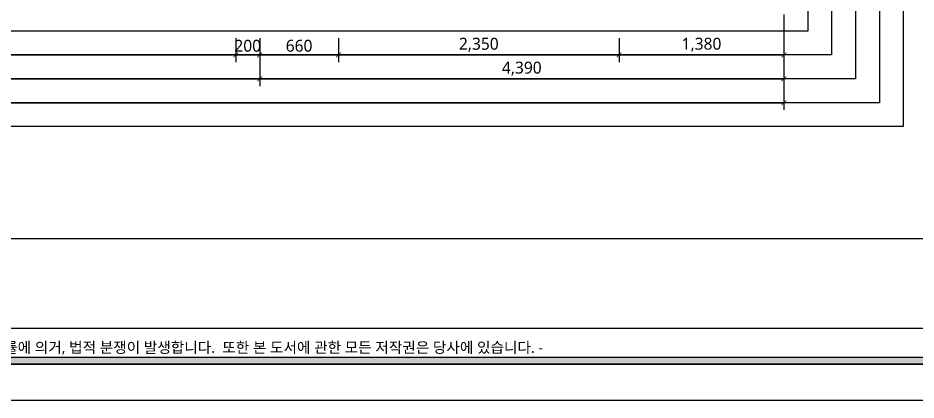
# Model space of a CAD drawing. Header units: millimetres. Extents: x 512 to 764439, y -71 to 559481.
# Drawn here: x 419102 to 426623, y 238140 to 241340 of the extents above; entities that cross this region are included whole.
import ezdxf
from ezdxf.enums import TextEntityAlignment as Align

# ---------------------------------------------------------------- set-up
doc = ezdxf.new("R2010")
doc.units = ezdxf.units.MM
doc.header["$LTSCALE"] = 50
doc.layers.add('00', color=7, linetype='Continuous', lineweight=0)
doc.layers.add('text', color=7, linetype='Continuous', lineweight=0)
doc.layers.add('DIM', color=7, linetype='Continuous')
doc.layers.add('FORM(YOURNAME)-11', color=1, linetype='Continuous')
doc.layers.add('purge', color=190, linetype='Continuous', plot=False)
doc.styles.add('NEW 맑은고딕', font='malgun.ttf')
doc.styles.add('맑은 고딕', font='malgun.ttf')
doc.dimstyles.new('DH IN40', dxfattribs={"dimscale": 40, "dimtxt": 2.5, "dimasz": 1, "dimexe": 1.5, "dimexo": 1.5, "dimtad": 1, "dimdec": 7, "dimlunit": 6, "dimtxsty": '맑은 고딕', "dimblk": 'ARCHTICK', "dimcen": 2.5, "dimclrd": 256, "dimclre": 256, "dimclrt": 256, "dimadec": 0, "dimazin": 0, "dimtfac": 1, "dimtdec": 7, "dimtix": 1, "dimtmove": 0, "dimatfit": 3, "dimldrblk": 'ARCHTICK', "dimfxl": 1, "dimtfillclr": 1, "dimlwd": -1, "dimlwe": -1, "dimarcsym": 0})

# ---------------------------------------------------------------- blocks, each defined once
blk = doc.blocks.new('_ArchTick')
at = {"color": 0, "linetype": 'ByBlock', "const_width": 0.15}
blk.add_lwpolyline([(-0.5, -0.5), (0.5, 0.5)], dxfattribs=at)
blk = doc.blocks.new('*D1286')
at = {"layer": 'Defpoints', "color": 0, "linetype": 'Continuous', "transparency": 16777216}
for p in [(415946.6, 241230.4), (420926.6, 241230.4), (420926.6, 241030.4)]:
    blk.add_point(p, dxfattribs=at)
at = {"layer": 'DIM', "transparency": 16777216}
for p, q in [((415946.6, 241170.4), (415946.6, 240970.4)), ((420926.6, 241170.4), (420926.6, 240970.4)), ((415946.6, 241030.4), (420926.6, 241030.4))]:
    blk.add_line(p, q, dxfattribs=at)
at = {"layer": 'DIM', "linetype": 'Continuous', "transparency": 16777216, "xscale": 40, "yscale": 40, "zscale": 40, "rotation": 180}
blk.add_blockref('_ArchTick', (415946.6, 241030.4), dxfattribs=at)
at = {"layer": 'DIM', "linetype": 'Continuous', "transparency": 16777216, "xscale": 40, "yscale": 40, "zscale": 40}
blk.add_blockref('_ArchTick', (420926.6, 241030.4), dxfattribs=at)
at = {"layer": 'DIM', "linetype": 'Continuous', "transparency": 16777216, "insert": (418436.6, 241115.4), "char_height": 100, "attachment_point": 5, "style": '맑은 고딕'}
blk.add_mtext('4,980', dxfattribs=at)
blk = doc.blocks.new('*D1287')
at = {"layer": 'Defpoints', "color": 0, "linetype": 'Continuous', "transparency": 16777216}
for p in [(420926.6, 241230.4), (421126.6, 241230.4), (421126.6, 241030.4)]:
    blk.add_point(p, dxfattribs=at)
at = {"layer": 'DIM', "transparency": 16777216}
for p, q in [((420926.6, 241170.4), (420926.6, 240970.4)), ((421126.6, 241170.4), (421126.6, 240970.4)), ((420926.6, 241030.4), (420886.6, 241030.4)), ((420926.6, 241030.4), (421126.6, 241030.4)), ((421126.6, 241030.4), (421166.6, 241030.4))]:
    blk.add_line(p, q, dxfattribs=at)
at = {"layer": 'DIM', "linetype": 'Continuous', "transparency": 16777216, "xscale": 40, "yscale": 40, "zscale": 40}
blk.add_blockref('_ArchTick', (420926.6, 241030.4), dxfattribs=at)
at = {"layer": 'DIM', "linetype": 'Continuous', "transparency": 16777216, "xscale": 40, "yscale": 40, "zscale": 40, "rotation": 180}
blk.add_blockref('_ArchTick', (421126.6, 241030.4), dxfattribs=at)
at = {"layer": 'DIM', "linetype": 'Continuous', "transparency": 16777216, "insert": (421026.6, 241107), "char_height": 100, "attachment_point": 5, "style": '맑은 고딕'}
blk.add_mtext('200', dxfattribs=at)
blk = doc.blocks.new('*D1288')
at = {"layer": 'Defpoints', "color": 0, "linetype": 'Continuous', "transparency": 16777216}
for p in [(421126.6, 241230.4), (421786.6, 241230.4), (421786.6, 241030.4)]:
    blk.add_point(p, dxfattribs=at)
at = {"layer": 'DIM', "transparency": 16777216}
for p, q in [((421126.6, 241170.4), (421126.6, 240970.4)), ((421786.6, 241170.4), (421786.6, 240970.4)), ((421126.6, 241030.4), (421786.6, 241030.4))]:
    blk.add_line(p, q, dxfattribs=at)
at = {"layer": 'DIM', "linetype": 'Continuous', "transparency": 16777216, "xscale": 40, "yscale": 40, "zscale": 40, "rotation": 180}
blk.add_blockref('_ArchTick', (421126.6, 241030.4), dxfattribs=at)
at = {"layer": 'DIM', "linetype": 'Continuous', "transparency": 16777216, "xscale": 40, "yscale": 40, "zscale": 40}
blk.add_blockref('_ArchTick', (421786.6, 241030.4), dxfattribs=at)
at = {"layer": 'DIM', "linetype": 'Continuous', "transparency": 16777216, "insert": (421456.6, 241107), "char_height": 100, "attachment_point": 5, "style": '맑은 고딕'}
blk.add_mtext('660', dxfattribs=at)
blk = doc.blocks.new('*D1289')
at = {"layer": 'Defpoints', "color": 0, "linetype": 'Continuous', "transparency": 16777216}
for p in [(421786.6, 241230.4), (424136.6, 241230.4), (424136.6, 241030.4)]:
    blk.add_point(p, dxfattribs=at)
at = {"layer": 'DIM', "transparency": 16777216}
for p, q in [((421786.6, 241170.4), (421786.6, 240970.4)), ((424136.6, 241170.4), (424136.6, 240970.4)), ((421786.6, 241030.4), (424136.6, 241030.4))]:
    blk.add_line(p, q, dxfattribs=at)
at = {"layer": 'DIM', "linetype": 'Continuous', "transparency": 16777216, "xscale": 40, "yscale": 40, "zscale": 40, "rotation": 180}
blk.add_blockref('_ArchTick', (421786.6, 241030.4), dxfattribs=at)
at = {"layer": 'DIM', "linetype": 'Continuous', "transparency": 16777216, "xscale": 40, "yscale": 40, "zscale": 40}
blk.add_blockref('_ArchTick', (424136.6, 241030.4), dxfattribs=at)
at = {"layer": 'DIM', "linetype": 'Continuous', "transparency": 16777216, "insert": (422961.6, 241115.4), "char_height": 100, "attachment_point": 5, "style": '맑은 고딕'}
blk.add_mtext('2,350', dxfattribs=at)
blk = doc.blocks.new('*D1290')
at = {"layer": 'Defpoints', "color": 0, "linetype": 'Continuous', "transparency": 16777216}
for p in [(424136.6, 241230.4), (425516.6, 241230.4), (425516.6, 241030.4)]:
    blk.add_point(p, dxfattribs=at)
at = {"layer": 'DIM', "transparency": 16777216}
for p, q in [((424136.6, 241170.4), (424136.6, 240970.4)), ((425516.6, 241170.4), (425516.6, 240970.4)), ((424136.6, 241030.4), (425516.6, 241030.4))]:
    blk.add_line(p, q, dxfattribs=at)
at = {"layer": 'DIM', "linetype": 'Continuous', "transparency": 16777216, "xscale": 40, "yscale": 40, "zscale": 40, "rotation": 180}
blk.add_blockref('_ArchTick', (424136.6, 241030.4), dxfattribs=at)
at = {"layer": 'DIM', "linetype": 'Continuous', "transparency": 16777216, "xscale": 40, "yscale": 40, "zscale": 40}
blk.add_blockref('_ArchTick', (425516.6, 241030.4), dxfattribs=at)
at = {"layer": 'DIM', "linetype": 'Continuous', "transparency": 16777216, "insert": (424826.6, 241115.7), "char_height": 100, "attachment_point": 5, "style": '맑은 고딕'}
blk.add_mtext('1,380', dxfattribs=at)
blk = doc.blocks.new('*D1234')
at = {"layer": 'Defpoints', "color": 0, "linetype": 'Continuous', "transparency": 16777216}
for p in [(415746.6, 241230.4), (421126.6, 241230.4), (421126.6, 240830.4)]:
    blk.add_point(p, dxfattribs=at)
at = {"layer": 'DIM', "transparency": 16777216}
for p, q in [((415746.6, 241170.4), (415746.6, 240770.4)), ((421126.6, 241170.4), (421126.6, 240770.4)), ((415746.6, 240830.4), (421126.6, 240830.4))]:
    blk.add_line(p, q, dxfattribs=at)
at = {"layer": 'DIM', "linetype": 'Continuous', "transparency": 16777216, "xscale": 40, "yscale": 40, "zscale": 40, "rotation": 180}
blk.add_blockref('_ArchTick', (415746.6, 240830.4), dxfattribs=at)
at = {"layer": 'DIM', "linetype": 'Continuous', "transparency": 16777216, "xscale": 40, "yscale": 40, "zscale": 40}
blk.add_blockref('_ArchTick', (421126.6, 240830.4), dxfattribs=at)
at = {"layer": 'DIM', "linetype": 'Continuous', "transparency": 16777216, "insert": (418436.6, 240915.4), "char_height": 100, "attachment_point": 5, "style": '맑은 고딕'}
blk.add_mtext('5,380', dxfattribs=at)
blk = doc.blocks.new('*D1235')
at = {"layer": 'Defpoints', "color": 0, "linetype": 'Continuous', "transparency": 16777216}
for p in [(421126.6, 241230.4), (425516.6, 241230.4), (425516.6, 240830.4)]:
    blk.add_point(p, dxfattribs=at)
at = {"layer": 'DIM', "transparency": 16777216}
for p, q in [((421126.6, 241170.4), (421126.6, 240770.4)), ((425516.6, 241170.4), (425516.6, 240770.4)), ((421126.6, 240830.4), (425516.6, 240830.4))]:
    blk.add_line(p, q, dxfattribs=at)
at = {"layer": 'DIM', "linetype": 'Continuous', "transparency": 16777216, "xscale": 40, "yscale": 40, "zscale": 40, "rotation": 180}
blk.add_blockref('_ArchTick', (421126.6, 240830.4), dxfattribs=at)
at = {"layer": 'DIM', "linetype": 'Continuous', "transparency": 16777216, "xscale": 40, "yscale": 40, "zscale": 40}
blk.add_blockref('_ArchTick', (425516.6, 240830.4), dxfattribs=at)
at = {"layer": 'DIM', "linetype": 'Continuous', "transparency": 16777216, "insert": (423321.6, 240915.4), "char_height": 100, "attachment_point": 5, "style": '맑은 고딕'}
blk.add_mtext('4,390', dxfattribs=at)
blk = doc.blocks.new('*D1305')
at = {"layer": 'Defpoints', "color": 0, "linetype": 'Continuous', "transparency": 16777216}
for p in [(425516.6, 241430.4), (411376.6, 241230.4), (425516.6, 240630.4)]:
    blk.add_point(p, dxfattribs=at)
at = {"layer": 'DIM', "transparency": 16777216}
for p, q in [((425516.6, 241370.4), (425516.6, 240570.4)), ((411376.6, 241170.4), (411376.6, 240570.4)), ((411376.6, 240630.4), (425516.6, 240630.4))]:
    blk.add_line(p, q, dxfattribs=at)
at = {"layer": 'DIM', "linetype": 'Continuous', "transparency": 16777216, "xscale": 40, "yscale": 40, "zscale": 40, "rotation": 180}
blk.add_blockref('_ArchTick', (411376.6, 240630.4), dxfattribs=at)
at = {"layer": 'DIM', "linetype": 'Continuous', "transparency": 16777216, "xscale": 40, "yscale": 40, "zscale": 40}
blk.add_blockref('_ArchTick', (425516.6, 240630.4), dxfattribs=at)
at = {"layer": 'DIM', "linetype": 'Continuous', "transparency": 16777216, "insert": (418446.6, 240715.7), "char_height": 100, "attachment_point": 5, "style": '맑은 고딕'}
blk.add_mtext('14,140', dxfattribs=at)
blk = doc.blocks.new('FORM-PLAN')
at = {"layer": 'FORM(YOURNAME)-11', "true_color": 0x939598}
h = blk.add_hatch(color=252, dxfattribs=at)
h.dxf.hatch_style = 1
h.paths.add_polyline_path([(-71444, 55115), (10556, 55115), (10556, 54915), (-71444, 54915)])
h.paths.add_polyline_path([(-71444, -2085), (10556, -2085), (10556, -2285), (-71444, -2285)])
at = {"layer": 'Defpoints', "color": 158}
blk.add_line((1346, -1285), (-71444, -1285), dxfattribs=at)
for points in [[(-71444, -2285), (10556, -2285), (10556, 55115), (-71444, 55115)], [(-69444, 53115), (-64, 53115), (-64, 1215), (-69444, 1215)]]:
    blk.add_lwpolyline(points, close=True, dxfattribs=at)
at = {"layer": 'FORM(YOURNAME)-11', "color": 250}
blk.add_lwpolyline([(-72444, -3285), (11556, -3285), (11556, 56115), (-72444, 56115)], close=True, dxfattribs=at)
at = {"layer": 'FORM(YOURNAME)-11', "color": 251, "true_color": 0x636466}
blk.add_lwpolyline([(-71444, -2085), (10556, -2085), (10556, -2285), (-71444, -2285)], close=True, dxfattribs=at)
at = {"layer": '00', "style": 'NEW 맑은고딕'}
for tag, p in [('1', (9905, 25031)), ('2', (9905, 24387)), ('3', (9905, 23100)), ('4', (9905, 21170)), ('5', (9905, 18853)), ('6', (9905, 16600)), ('7', (9905, 14348)), ('8', (9905, 12095)), ('9', (9905, 9843)), ('10', (5655, 7655)), ('11', (9905, 7590)), ('12', (5655, 5402)), ('13', (9905, 5402))]:
    blk.add_attdef(tag, text='', height=520, dxfattribs=at).set_placement(p, align=Align.MIDDLE_RIGHT)
at = {"layer": 'text', "insert": (-48464, -1667), "char_height": 300, "width": 36067.07, "attachment_point": 1, "style": 'NEW 맑은고딕'}
blk.add_mtext("- 본 도서는 어떠한 경우에도 무단으로 도용할 수 없으며 도용시 '지적재산권' 보호에 관한 법률에 의거, 법적 분쟁이 발생합니다.  또한 본 도서에 관한 모든 저작권은 당사에 있습니다. -", dxfattribs=at)

msp = doc.modelspace()

# ---------------------------------------------------------------- linework, layer by layer
at = {"layer": 'purge', "linetype": 'Continuous'}
for points in [[(410176.5943044, 254150.37295821), (426516.5943044, 254150.37295821), (426516.5943044, 240430.37295821), (410176.5943044, 240430.37295821)], [(410376.5943044, 253950.37295821), (426316.5943044, 253950.37295821), (426316.5943044, 240630.37295821), (410376.5943044, 240630.37295821)], [(410576.5943044, 253750.37295821), (426116.5943044, 253750.37295821), (426116.5943044, 240830.37295821), (410576.5943044, 240830.37295821)], [(410776.5943044, 253550.37295821), (425916.5943044, 253550.37295821), (425916.5943044, 241030.37295821), (410776.5943044, 241030.37295821)], [(410976.5943044, 253350.37295821), (425716.5943044, 253350.37295821), (425716.5943044, 241230.37295821), (410976.5943044, 241230.37295821)]]:
    msp.add_lwpolyline(points, close=True, dxfattribs=at)

# ---------------------------------------------------------------- block references
at = {"xscale": 0.3000000000000001, "yscale": 0.3000000000000001, "zscale": 0.3000000000000001}
msp.add_blockref('FORM-PLAN', (428973.25841886, 239125.43910194), dxfattribs=at)

# ---------------------------------------------------------------- dimensions: what is measured, and where the dimension line sits
at = {"layer": 'DIM', "linetype": 'Continuous'}
for base, p1, p2, picture, middle in [((425516.5943044015, 240630.3729582117), (411376.5943044015, 241230.3729582117), (425516.5943044015, 241430.3729582117), '*D1305', (418446.5943044015, 240715.6990451682)), ((421126.5943044015, 240830.3729582117), (415746.5943044015, 241230.3729582117), (421126.5943044015, 241230.3729582117), '*D1234', (418436.5943044015, 240915.4273060378)), ((425516.5943044015, 240830.3729582117), (421126.5943044015, 241230.3729582117), (425516.5943044015, 241230.3729582117), '*D1235', (423321.5943044015, 240915.4273060378))]:
    dim = msp.add_linear_dim(base=base, p1=p1, p2=p2, dimstyle='DH IN40', dxfattribs=at)
    dim.commit()
    dim.dimension.update_dxf_attribs({"geometry": picture, "text_midpoint": middle})
for base, p1, p2, picture, middle in [((420926.5943044015, 241030.3729582117), (415946.5943044015, 241230.3729582117), (420926.5943044015, 241230.3729582117), '*D1286', (418436.5943044015, 241115.4273060378)), ((421126.5943044015, 241030.3729582117), (420926.5943044015, 241230.3729582117), (421126.5943044015, 241230.3729582117), '*D1287', (421026.5943044015, 241107.0373603856)), ((421786.5943044015, 241030.3729582117), (421126.5943044015, 241230.3729582117), (421786.5943044015, 241230.3729582117), '*D1288', (421456.5943044015, 241107.0373603856)), ((424136.5943044015, 241030.3729582117), (421786.5943044015, 241230.3729582117), (424136.5943044015, 241230.3729582117), '*D1289', (422961.5943044015, 241115.4273060378)), ((425516.5943044015, 241030.3729582117), (424136.5943044015, 241230.3729582117), (425516.5943044015, 241230.3729582117), '*D1290', (424826.5943044015, 241115.6990451682))]:
    dim = msp.add_linear_dim(base=base, p1=p1, p2=p2, dimstyle='DH IN40', override={"dimtmove": 1}, dxfattribs=at)
    dim.commit()
    dim.dimension.update_dxf_attribs({"geometry": picture, "text_midpoint": middle})

doc.saveas('drawing.dxf')
